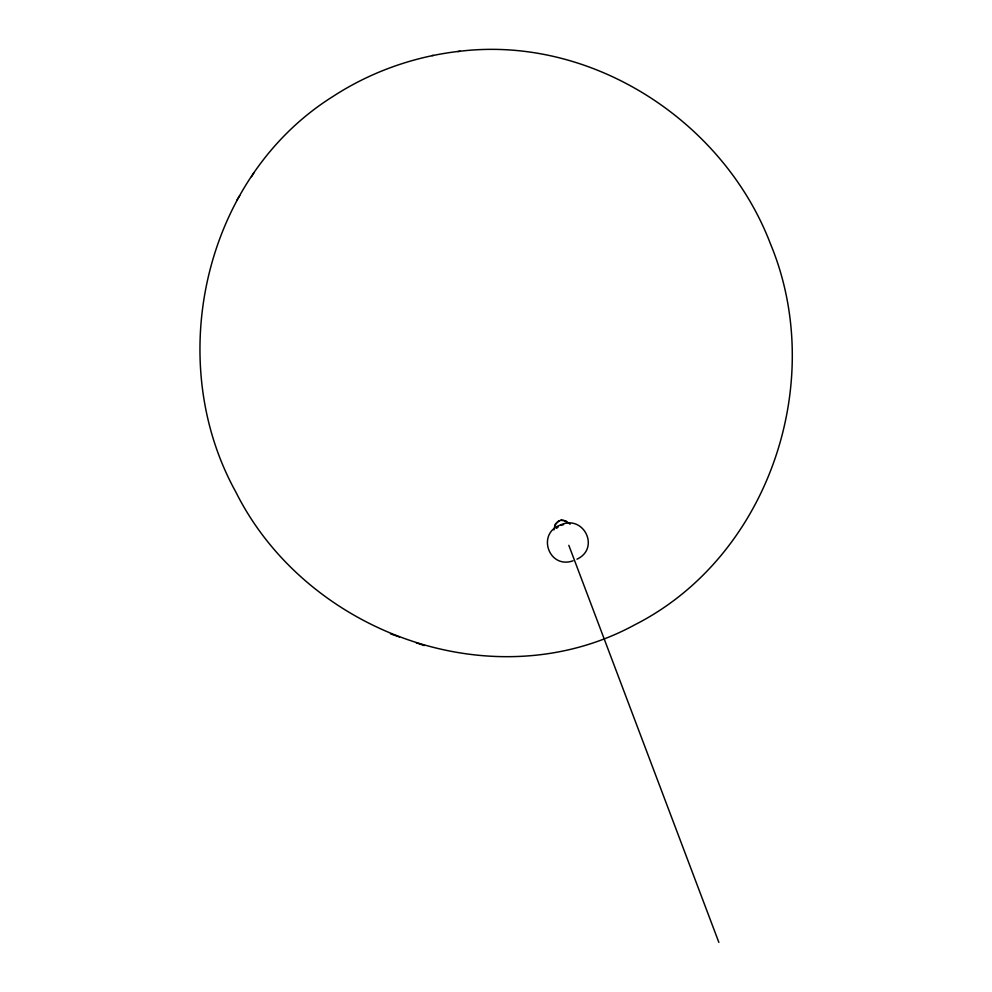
<?xml version="1.0" encoding="UTF-8"?>
<svg xmlns="http://www.w3.org/2000/svg" width="992" height="992" viewBox="0 0 992 992"><rect width="100%" height="100%" fill="white"/><g stroke="black" fill="none" stroke-linecap="round" stroke-linejoin="round"><path stroke-width="1.49" d="M576.984 559.19C600.532 548.192 583.532 514.104 560.48 524.979C536.275 533.473 548.824 569.458 573.029 560.802M553.896 529.939L555.21 524.297L559.327 520.738M555.309 525.314L555.917 523.689M460.114 51.224C415.71 56.147 372.546 71.126 334.887 95.22L333.3 96.249C204.03 176.923 162.911 360.344 235.798 491.933C306.119 632.97 493.954 701.604 634.979 624.7C769.023 556.624 827.576 381.35 770.548 244.082C723.726 121.26 592.063 35.427 460.114 51.224L457.895 51.547M237.1 199.764L239.704 195.622M251.497 176.712L253.803 173.042M556.252 523.156L558.112 521.37M556.4 528.314L557.405 527.446M557.244 527.558L558.384 526.74M558.595 520.998L561.472 520.13M560.877 525.438L563.58 524.619M560.629 520.341L565.787 520.812L570.065 524.198M431.966 55.602L433.38 55.391M561.98 520.192L563.22 520.304M390.513 633.863L399.466 636.976M416.194 642.791L424.204 645.569M563.853 520.453L565.44 521.184M565.924 521.556L566.73 522.424M568.825 545.34L718.865 942.4"/></g></svg>
